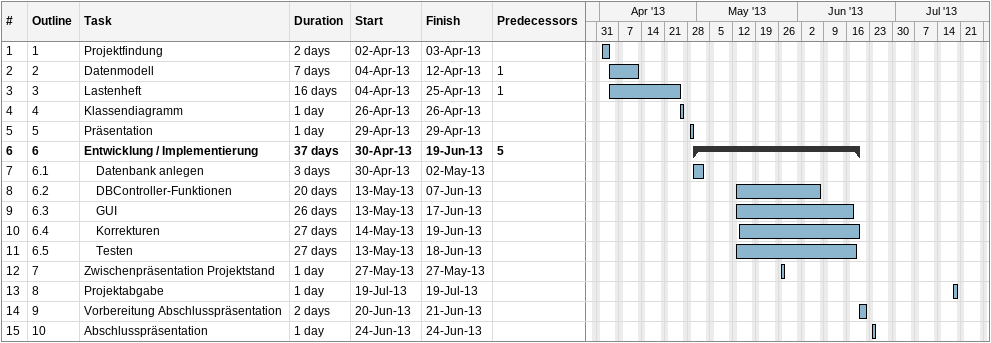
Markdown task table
| ID | WBS | Task | Duration | Start | Finish | Predecessors |
|---|---|---|---|---|---|---|
| 1 | 1 | Projektfindung | 2d | 2013-04-02 | 2013-04-03 |  |
| 2 | 2 | Datenmodell | 7d | 2013-04-04 | 2013-04-12 | 1 |
| 3 | 3 | Lastenheft | 16d | 2013-04-04 | 2013-04-25 | 1 |
| 4 | 4 | Klassendiagramm | 1d | 2013-04-26 | 2013-04-26 |  |
| 5 | 5 | Präsentation | 1d | 2013-04-29 | 2013-04-29 |  |
| 6 | 6 | **Entwicklung / Implementierung** | 37d | 2013-04-30 | 2013-06-19 | 5 |
| 7 | 6.1 | Datenbank anlegen | 3d | 2013-04-30 | 2013-05-02 |  |
| 8 | 6.2 | DBController-Funktionen | 20d | 2013-05-13 | 2013-06-07 |  |
| 9 | 6.3 | GUI | 26d | 2013-05-13 | 2013-06-17 |  |
| 10 | 6.4 | Korrekturen | 27d | 2013-05-14 | 2013-06-19 |  |
| 11 | 6.5 | Testen | 27d | 2013-05-13 | 2013-06-18 |  |
| 12 | 7 | Zwischenpräsentation Projektstand | 1d | 2013-05-27 | 2013-05-27 |  |
| 13 | 8 | Projektabgabe | 1d | 2013-07-19 | 2013-07-19 |  |
| 14 | 9 | Vorbereitung Abschlusspräsentation | 2d | 2013-06-20 | 2013-06-21 |  |
| 15 | 10 | Abschlusspräsentation | 1d | 2013-06-24 | 2013-06-24 |  |
